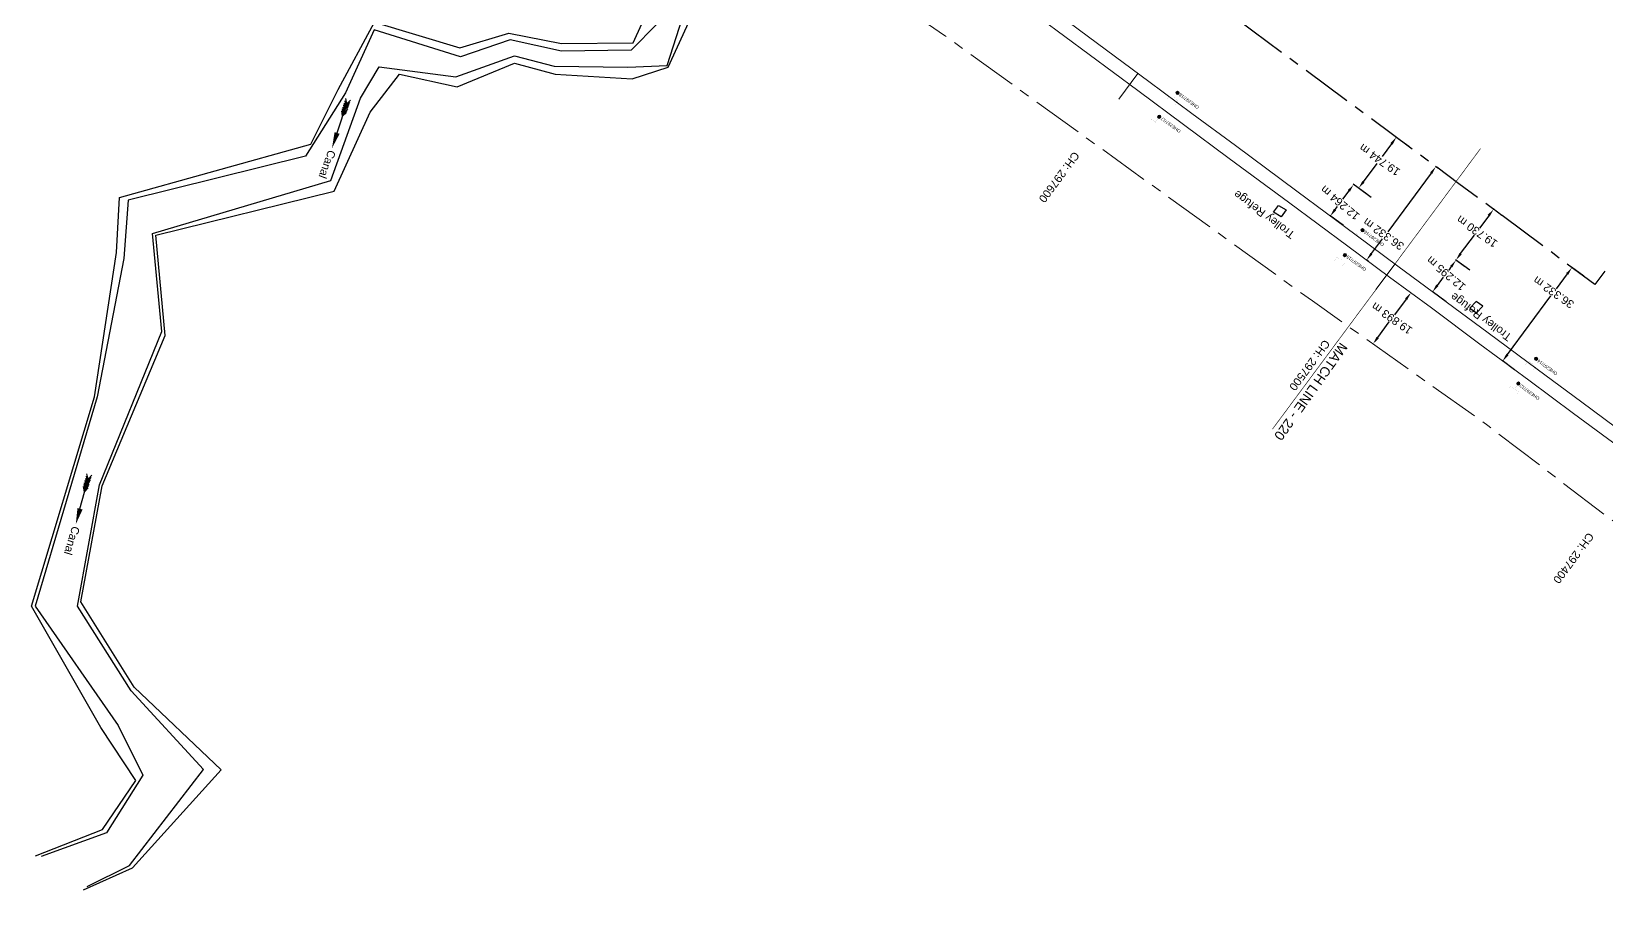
# Model space of a CAD drawing. Header units: metres. Extents: x 646303 to 662875, y 3366650 to 3378730.
# Drawn here: x 646383.5 to 646875.6, y 3378112.3 to 3378385.8 of the extents above; entities that cross this region are included whole.
import ezdxf
from ezdxf.enums import TextEntityAlignment as Align

# ---------------------------------------------------------------- set-up
doc = ezdxf.new("R2010")
doc.units = ezdxf.units.M
doc.header["$MEASUREMENT"] = 0
doc.header["$PDMODE"] = 3
doc.header["$PDSIZE"] = 0.5
doc.linetypes.add('CENTER', pattern=[50.8, 31.75, -6.35, 6.35, -6.35])
doc.linetypes.add('PHANTOM2', pattern=[1.25, 0.625, -0.125, 0.125, -0.125, 0.125, -0.125])
for name, color, linetype, lineweight in [('BOUNDARY DIMENTION', 10, 'Continuous', 0), ('Existing Chainage', 7, 'Continuous', 0), ('Existing IR Track', 143, 'Continuous', 0), ('Existing Railway Boundary', 7, 'CENTER', 0), ('OHE MAST', 8, 'Continuous', 0), ('OHE MAST TEXT', 8, 'Continuous', 0)]:
    doc.layers.add(name, color=color, linetype=linetype, lineweight=lineweight)
for name, color, linetype in [('CANAL_BOTTOM', 5, 'Continuous'), ('CANAL_TOP', 5, 'Continuous'), ('DFCC Boundary', 6, 'CENTER'), ('Dimension', 10, 'Continuous'), ('MATCH LINE', 7, 'Continuous'), ('River Text', 5, 'Continuous'), ('TOPO_TEXT', 251, 'Continuous'), ('TROLLEY_STAND', 7, 'Continuous')]:
    doc.layers.add(name, color=color, linetype=linetype)
doc.styles.get("Standard").update_dxf_attribs({"font": 'arial.ttf'})
doc.styles.add('Style-Arial', font='arial.ttf')
doc.dimstyles.new('DIM', dxfattribs={"dimtxt": 2.5, "dimasz": 2.5, "dimexe": 0.18, "dimexo": 0.0625, "dimgap": 0.09, "dimtad": 0, "dimtih": 1, "dimtoh": 1, "dimdec": 3, "dimzin": 0, "dimdsep": 46, "dimtxsty": 'Standard', "dimcen": 0.09, "dimadec": 0, "dimazin": 0, "dimtfac": 1, "dimtdec": 3, "dimtofl": 0, "dimtmove": 0, "dimatfit": 3, "dimfxl": 1, "dimtolj": 1, "dimtzin": 0, "dimarcsym": 0})

# ---------------------------------------------------------------- blocks, each defined once
blk = doc.blocks.new('River A')
at = {"layer": 'River Text'}
for p, q in [((0.5, 20.3), (-3.1, 27.8, -1499.5)), ((0.5, 20.3), (4.5, 27.7, -1499.5)), ((0, 0), (-3.6, 7.5, -1499.5)), ((0.1, 6), (-3.5, 13.6, -1499.5)), ((0.1, 3.3), (-3.5, 10.8, -1499.5)), ((0.2, 9.9), (-3.4, 17.4, -1499.5)), ((0.3, 12.9), (-3.3, 20.5, -1499.5)), ((0.4, 16.4), (-3.2, 24, -1499.5)), ((0.5, 22.3), (0, 0)), ((0, 0), (4, 7.4, -1499.5)), ((0.1, 6), (4.1, 13.4, -1499.5)), ((0.1, 3.3), (4.1, 10.7, -1499.5)), ((0.2, 9.9), (4.2, 17.2, -1499.5)), ((0.3, 12.9), (4.3, 20.3, -1499.5)), ((0.4, 16.4), (4.4, 23.8, -1499.5))]:
    blk.add_line(p, q, dxfattribs=at)
blk.add_lwpolyline([(-0.7, -27.7), (0.5, 22.3)], dxfattribs=at)
blk.add_solid([(3.5, -27.8), (-1.3, -52.7), (-4.8, -27.6)], dxfattribs=at)
blk = doc.blocks.new('OHE MAST')
h = blk.add_hatch(color=256)
edge = h.paths.add_edge_path()
edge.add_arc((0, 0), 0.514, 0, 360)
at = {"const_width": 0.01, "flags": 128}
for points in [[(1.5, 3.5), (1.5, 2), (-1.5, 2), (-1.5, 3.5)], [(0, 2), (0, 0)]]:
    blk.add_lwpolyline(points, dxfattribs=at)
blk.add_circle((0, 0), 0.514)
blk = doc.blocks.new('*D7277')
at = {"layer": 'Defpoints', "color": 0, "transparency": 16777216}
for p in [(646832.91, 3378311.13), (646821.26, 3378304.45), (646825.59, 3378301.25)]:
    blk.add_point(p, dxfattribs=at)
at = {"layer": 'Dimension', "color": 0, "lineweight": -2, "transparency": 16777216}
for p, q in [((646832.86, 3378311.16), (646828.44, 3378314.44)), ((646822.75, 3378306.46), (646824.66, 3378309.04)), ((646827.1, 3378312.32), (646826.29, 3378311.24)), ((646825.54, 3378301.29), (646821.12, 3378304.56))]:
    blk.add_line(p, q, dxfattribs=at)
at = {"layer": 'Dimension', "color": 0, "transparency": 16777216}
for points in [[(646826.76, 3378312.57), (646827.43, 3378312.07), (646828.58, 3378314.33)], [(646822.42, 3378306.71), (646823.09, 3378306.21), (646821.26, 3378304.45)]]:
    blk.add_solid(points, dxfattribs=at)
at = {"layer": 'Dimension', "color": 0, "lineweight": 0, "transparency": 16777216, "insert": (646825.48, 3378310.14), "char_height": 2.5, "attachment_point": 5, "rotation": 140}
blk.add_mtext('\\A1;12.295 m', dxfattribs=at)
blk = doc.blocks.new('*D7278')
at = {"layer": 'Defpoints', "color": 0, "transparency": 16777216}
for p in [(646800.76, 3378334.92), (646789.31, 3378328.14), (646793.45, 3378325.07)]:
    blk.add_point(p, dxfattribs=at)
at = {"layer": 'Dimension', "color": 0, "lineweight": -2, "transparency": 16777216}
for p, q in [((646795.12, 3378335.99), (646793.16, 3378333.34)), ((646800.71, 3378334.96), (646796.47, 3378338.1)), ((646790.8, 3378330.15), (646791.53, 3378331.14)), ((646793.4, 3378325.11), (646789.17, 3378328.25))]:
    blk.add_line(p, q, dxfattribs=at)
at = {"layer": 'Dimension', "color": 0, "transparency": 16777216}
for points in [[(646794.79, 3378336.23), (646795.46, 3378335.74), (646796.61, 3378337.99)], [(646790.46, 3378330.4), (646791.13, 3378329.9), (646789.31, 3378328.14)]]:
    blk.add_solid(points, dxfattribs=at)
at = {"layer": 'Dimension', "color": 0, "lineweight": 0, "transparency": 16777216, "insert": (646792.34, 3378332.24), "char_height": 2.5, "attachment_point": 5, "rotation": 140}
blk.add_mtext('\\A1;12.264 m', dxfattribs=at)
blk = doc.blocks.new('*D7329')
at = {"layer": 'Defpoints', "color": 0, "linetype": 'ByBlock', "ltscale": 0.5, "transparency": 16777216}
for p in [(646814.48, 3378304.12), (646814.48, 3378304.12), (646802.63, 3378288.14)]:
    blk.add_point(p, dxfattribs=at)
at = {"layer": 'Existing Railway Boundary', "color": 0, "linetype": 'ByBlock', "lineweight": -2, "ltscale": 0.5, "transparency": 16777216}
for p, q in [((646814.42, 3378304.16), (646814.33, 3378304.23)), ((646812.99, 3378302.11), (646809.37, 3378297.23)), ((646804.12, 3378290.14), (646807.74, 3378295.03)), ((646802.58, 3378288.17), (646802.49, 3378288.24))]:
    blk.add_line(p, q, dxfattribs=at)
at = {"layer": 'Existing Railway Boundary', "color": 0, "linetype": 'ByBlock', "ltscale": 0.5, "transparency": 16777216}
for points in [[(646812.65, 3378302.36), (646813.32, 3378301.86), (646814.48, 3378304.12)], [(646803.79, 3378290.39), (646804.46, 3378289.9), (646802.63, 3378288.14)]]:
    blk.add_solid(points, dxfattribs=at)
at = {"layer": 'Existing Railway Boundary', "color": 0, "linetype": 'ByBlock', "ltscale": 0.5, "transparency": 16777216, "insert": (646808.55, 3378296.13), "char_height": 2.5, "attachment_point": 5, "rotation": 145}
blk.add_mtext('\\A1;19.893 m', dxfattribs=at)
blk = doc.blocks.new('*D7128')
at = {"layer": 'BOUNDARY DIMENTION', "color": 0, "lineweight": -2, "transparency": 16777216}
for p, q in [((646842.93, 3378328.26), (646840.14, 3378330.32)), ((646838.79, 3378328.21), (646835.95, 3378324.37)), ((646830.03, 3378316.37), (646834.33, 3378322.18)), ((646831.18, 3378312.4), (646828.39, 3378314.47))]:
    blk.add_line(p, q, dxfattribs=at)
at = {"layer": 'BOUNDARY DIMENTION', "color": 0, "transparency": 16777216}
for points in [[(646838.46, 3378328.46), (646839.13, 3378327.96), (646840.28, 3378330.22)], [(646829.69, 3378316.62), (646830.36, 3378316.12), (646828.54, 3378314.36)]]:
    blk.add_solid(points, dxfattribs=at)
at = {"layer": 'Defpoints', "color": 0, "transparency": 16777216}
for p in [(646840.28, 3378330.22), (646842.98, 3378328.22), (646831.23, 3378312.37)]:
    blk.add_point(p, dxfattribs=at)
at = {"layer": 'BOUNDARY DIMENTION', "color": 0, "transparency": 16777216, "insert": (646835.14, 3378323.27), "char_height": 2.5, "attachment_point": 5, "rotation": 145}
blk.add_mtext('\\A1;19.730 m', dxfattribs=at)
blk = doc.blocks.new('*D7129')
at = {"layer": 'BOUNDARY DIMENTION', "color": 0, "lineweight": -2, "transparency": 16777216}
for p, q in [((646808.44, 3378350.69), (646805.53, 3378346.76)), ((646813.83, 3378349.81), (646809.79, 3378352.81)), ((646799.67, 3378338.84), (646803.91, 3378344.56)), ((646802.08, 3378333.94), (646798.03, 3378336.94))]:
    blk.add_line(p, q, dxfattribs=at)
at = {"layer": 'BOUNDARY DIMENTION', "color": 0, "transparency": 16777216}
for points in [[(646808.11, 3378350.94), (646808.78, 3378350.44), (646809.93, 3378352.7)], [(646799.33, 3378339.09), (646800, 3378338.59), (646798.18, 3378336.83)]]:
    blk.add_solid(points, dxfattribs=at)
at = {"layer": 'Defpoints', "color": 0, "transparency": 16777216}
for p in [(646809.93, 3378352.7), (646813.88, 3378349.77), (646802.13, 3378333.91)]:
    blk.add_point(p, dxfattribs=at)
at = {"layer": 'BOUNDARY DIMENTION', "color": 0, "transparency": 16777216, "insert": (646804.72, 3378345.66), "char_height": 2.5, "attachment_point": 5, "rotation": 145}
blk.add_mtext('\\A1;19.744 m', dxfattribs=at)
blk = doc.blocks.new('*D7001')
at = {"layer": 'Defpoints', "color": 0, "linetype": 'Continuous', "ltscale": 0.5, "transparency": 16777216}
for p in [(646868.57, 3378309.24), (646843.17, 3378282.84), (646846.93, 3378280.06)]:
    blk.add_point(p, dxfattribs=at)
at = {"layer": 'DFCC Boundary', "color": 0, "linetype": 'Continuous', "lineweight": -2, "ltscale": 0.5, "transparency": 16777216}
for p, q in [((646863.33, 3378310.02), (646859.88, 3378305.37)), ((646868.52, 3378309.28), (646864.67, 3378312.13)), ((646844.66, 3378284.85), (646858.25, 3378303.18)), ((646846.88, 3378280.09), (646843.03, 3378282.95))]:
    blk.add_line(p, q, dxfattribs=at)
at = {"layer": 'DFCC Boundary', "color": 0, "linetype": 'Continuous', "ltscale": 0.5, "transparency": 16777216}
for points in [[(646862.99, 3378310.27), (646863.66, 3378309.77), (646864.82, 3378312.03)], [(646844.33, 3378285.1), (646845, 3378284.6), (646843.17, 3378282.84)]]:
    blk.add_solid(points, dxfattribs=at)
at = {"layer": 'DFCC Boundary', "color": 0, "linetype": 'Continuous', "ltscale": 0.5, "transparency": 16777216, "insert": (646859.07, 3378304.28), "char_height": 2.5, "attachment_point": 5, "rotation": 145}
blk.add_mtext('\\A1;36.332 m', dxfattribs=at)
blk = doc.blocks.new('*D7034')
at = {"layer": 'Defpoints', "color": 0, "linetype": 'Continuous', "ltscale": 0.5, "transparency": 16777216}
for p in [(646822.29, 3378343.55), (646822.96, 3378343.05), (646801.34, 3378313.85)]:
    blk.add_point(p, dxfattribs=at)
at = {"layer": 'DFCC Boundary', "color": 0, "linetype": 'Continuous', "lineweight": -2, "ltscale": 0.5, "transparency": 16777216}
for p, q in [((646822.91, 3378343.08), (646822.15, 3378343.65)), ((646820.8, 3378341.54), (646807.23, 3378323.22)), ((646802.15, 3378316.36), (646805.6, 3378321.02)), ((646801.29, 3378313.89), (646800.52, 3378314.46))]:
    blk.add_line(p, q, dxfattribs=at)
at = {"layer": 'DFCC Boundary', "color": 0, "linetype": 'Continuous', "ltscale": 0.5, "transparency": 16777216}
for points in [[(646820.47, 3378341.78), (646821.14, 3378341.29), (646822.29, 3378343.55)], [(646801.82, 3378316.61), (646802.49, 3378316.11), (646800.66, 3378314.35)]]:
    blk.add_solid(points, dxfattribs=at)
at = {"layer": 'DFCC Boundary', "color": 0, "linetype": 'Continuous', "ltscale": 0.5, "transparency": 16777216, "insert": (646805.93, 3378322.46), "char_height": 2.5, "attachment_point": 5, "rotation": 145}
blk.add_mtext('\\A1;36.332 m', dxfattribs=at)

msp = doc.modelspace()

# ---------------------------------------------------------------- linework, layer by layer
at = {"layer": 'CANAL_BOTTOM', "linetype": 'Continuous'}
for points in [[(646610.4374, 3378444.8058, 264.0634), (646604.249, 3378436.516, 263.825), (646596.28, 3378425.841, 263.518), (646582.005, 3378400.861, 263.511), (646579.119, 3378388.255, 263.642), (646570.867, 3378379.925, 263.874), (646549.149, 3378379.614, 262.795), (646533.117, 3378383.138, 263.112), (646517.569, 3378377.858, 263.177), (646490.583, 3378386.293, 263.943), (646481.587, 3378366.658, 263.867), (646469.095, 3378346.874, 263.688), (646469.095, 3378346.874, 263.688)], [(646477.074, 3378339.189, 263.786), (646477.074, 3378339.189, 263.786), (646477.074, 3378339.189, 263.786), (646486.325, 3378364.963, 263.961), (646492.198, 3378374.703, 264.366), (646516.13, 3378371.63, 263.65), (646534.427, 3378378.133, 263.651), (646546.841, 3378374.976, 263.555), (646569.845, 3378374.633, 263.644), (646582.077, 3378375.154, 264.112), (646592.794, 3378408.264, 263.473), (646600.698, 3378421.122, 263.586), (646608.398, 3378431.685, 263.815), (646614.5864, 3378439.9748, 264.0534)], [(646469.095, 3378346.874, 263.688), (646413.6854, 3378333.0288, 262.57), (646412.392, 3378314.822, 262.637), (646404.039, 3378271.586, 263.296), (646384.629, 3378206.241, 263.445), (646410.597, 3378168.871, 263.295), (646418.281, 3378153.377, 263.297), (646406.985, 3378135.392, 262.525), (646386.528, 3378127.925, 264.325)], [(646400.958, 3378118.623, 264.752), (646414.189, 3378125.141, 262.92), (646437.3036, 3378155.2052, 263.393), (646414.657, 3378179.764, 263.213), (646397.948, 3378206.233, 263.114), (646404.724, 3378244.137, 263.444), (646424.233, 3378292.008, 263.483), (646421.294, 3378322.633, 263.416), (646477.074, 3378339.189, 263.786)]]:
    msp.add_polyline3d(points, dxfattribs=at)
at = {"layer": 'CANAL_TOP', "linetype": 'Continuous'}
for points in [[(646470.769, 3378350.548, 264.754), (646470.769, 3378350.548, 264.754), (646479.342, 3378367.616, 264.936), (646490.7396, 3378388.6844, 264.986), (646517.398, 3378380.714, 265.035), (646532.691, 3378385.295, 265.204), (646549.112, 3378382.067, 265.121), (646571.458, 3378382.27, 265.124), (646574.165, 3378388.183, 265.078), (646579.082, 3378405.734, 265.131), (646590.507, 3378428.609, 265.041), (646603.137, 3378438.09, 264.472), (646605.941, 3378449.641, 265.491)], [(646478.049, 3378335.921, 265.185), (646478.049, 3378335.921, 265.185), (646478.049, 3378335.921, 265.185), (646489.318, 3378360.608, 265.143), (646498.515, 3378372.464, 265.342), (646516.509, 3378368.525, 265.187), (646534.474, 3378375.856, 265.195), (646547.158, 3378372.487, 265.209), (646571.173, 3378370.95, 265.431), (646582.4, 3378374.655, 265.336), (646595.269, 3378402.658, 264.992), (646602.773, 3378419.006, 265.277), (646611.526, 3378428.932, 264.556), (646623.204, 3378436.668, 265.378)], [(646384.754, 3378128.189, 265.722), (646405.755, 3378136.447, 265.393), (646416.157, 3378151.702, 264.797), (646405.168, 3378168.292, 264.814), (646383.53, 3378206.245, 265.29), (646403.191, 3378271.667, 265.055), (646410.088, 3378316.697, 265.485), (646411.0466, 3378333.9557, 265.418), (646470.769, 3378350.548, 264.754)], [(646399.818, 3378117.578, 266.197), (646415.089, 3378124.447, 265.079), (646442.742, 3378155.081, 265.09), (646415.585, 3378180.841, 264.74), (646398.979, 3378207.523, 265.016), (646405.579, 3378243.848, 265.185), (646425.239, 3378290.755, 265.117), (646422.365, 3378322.121, 265.098), (646478.049, 3378335.921, 265.185)]]:
    msp.add_polyline3d(points, dxfattribs=at)
at = {"layer": 'DFCC Boundary', "ltscale": 0.5, "flags": 128}
msp.add_lwpolyline([(646875.0411, 3378310.8453), (646871.9768, 3378306.7154), (646857.6906, 3378317.3097), (646842.4987, 3378328.5757), (646829.4744, 3378338.2236), (646816.447, 3378347.8736), (646797.8966, 3378361.6071), (646779.3579, 3378375.3319), (646765.0848, 3378385.9165), (646750.8259, 3378396.4907), (646735.6386, 3378407.7528), (646720.4337, 3378419.0279), (646705.3956, 3378430.1759), (646690.3891, 3378441.3004), (646677.5588, 3378450.8237), (646664.7425, 3378460.3366), (646650.3835, 3378470.9768), (646636.0449, 3378481.6019), (646621.0765, 3378492.7216), (646606.0338, 3378503.8964), (646591.9859, 3378514.2924), (646577.9723, 3378524.663), (646563.4167, 3378535.4471), (646540.1992, 3378552.6504), (646534.0848, 3378557.1787), (646519.3577, 3378568.0855), (646501.5255, 3378581.3187), (646490.5078, 3378589.4949), (646474.8972, 3378601.0544), (646466.138, 3378607.5344), (646427.4315, 3378637.1201)], dxfattribs=at)
at = {"layer": 'Existing Chainage', "color": 0, "linetype": 'Continuous', "lineweight": 13, "flags": 128}
for points in [[(646723.205, 3378364.6543), (646729.1634, 3378372.6853)], [(646803.5629, 3378305.129), (646809.5187, 3378313.162)]]:
    msp.add_lwpolyline(points, dxfattribs=at)
at = {"layer": 'Existing IR Track', "flags": 128}
for points in [[(646701.2177, 3378393.4189), (646716.5698, 3378382.0288), (646732.6167, 3378370.1232), (646746.022, 3378360.2021), (646759.6489, 3378350.1171), (646778.8624, 3378335.8816), (646797.3931, 3378322.1521), (646810.4216, 3378312.4925), (646823.5015, 3378302.7949), (646838.6226, 3378291.588), (646853.9431, 3378280.2334), (646867.8791, 3378269.9179), (646882.0615, 3378259.4199)], [(646698.7971, 3378389.8411), (646713.9976, 3378378.5692), (646729.1849, 3378367.3071), (646743.4431, 3378356.7335), (646757.7162, 3378346.1488), (646776.2785, 3378332.4065), (646794.8289, 3378318.6731), (646807.8483, 3378309.0289), (646820.8725, 3378299.3811), (646836.049, 3378288.1266), (646851.3024, 3378276.815), (646865.3036, 3378266.4525), (646879.4231, 3378256.0027)]]:
    msp.add_lwpolyline(points, dxfattribs=at)
at = {"layer": 'Existing Railway Boundary', "ltscale": 0.5, "flags": 128}
msp.add_lwpolyline([(646392.1468, 3378591.2261), (646396.278, 3378587.827), (646429.651, 3378563.418), (646508.624, 3378505.748), (646567.005, 3378462.112), (646623.834, 3378415.482), (646669.109, 3378384.322), (646783.715, 3378301.571), (646838.51, 3378262.658), (646952.965, 3378175.311), (647008.322, 3378137.109), (647042.48, 3378108.182), (647061.492, 3378093.308), (647116.071, 3378054.446), (647172.63, 3378010.839), (647203.302, 3377988.485), (647278.805, 3377934.138), (647286.816, 3377929.324), (647322.757, 3377901.879), (647327.453, 3377897.612), (647377.707, 3377860.589), (647378.814, 3377859.734), (647437.901, 3377816.941), (647606.644, 3377691.844), (647666.769, 3377648.092), (647794.937, 3377549.687), (647975.1074, 3377413.5011), (647977.8017, 3377417.0657), (648027.4338, 3377380.0062), (648110.3973, 3377319.5954), (648183.2081, 3377266.1501), (648191.8776, 3377258.0726), (648269.3864, 3377190.3732), (648349.8663, 3377128.7481), (648429.2911, 3377068.0894), (648510.0332, 3377005.89), (648593.7861, 3376946.3385), (648703.2639, 3376868.3893), (648785.9497, 3376807.1919), (648843.0976, 3376764.9217), (648884.3359, 3376734.4192), (648925.4213, 3376703.4942), (649003.8619, 3376641.5777), (649085.6243, 3376580.268), (649160.7342, 3376521.6531), (649159.399, 3376518.699), (649597.03, 3376195.673), (649628.576, 3376173.111), (649858.736, 3376011.074), (649859.639, 3376011.308), (649903.9096, 3375976.0332), (649983.9778, 3375912.8788), (650064.087, 3375849.8458), (650145.5828, 3375789.5147), (650203.6992, 3375747.6273), (650229.1146, 3375729.8999), (650311.1336, 3375670.8996), (650393.4676, 3375613.5658), (650474.1888, 3375553.4634), (650558.5306, 3375491.2802), (650640.5125, 3375430.4873), (650721.5874, 3375369.5602), (650805.2992, 3375310.9776), (650888.8131, 3375251.7425), (650970.5637, 3375191.0218), (650979.148, 3375182.473), (651022.914, 3375150.971), (651049.438, 3375131.658), (651080.6121, 3375108.7365), (651121.6394, 3375080.124), (651162.5065, 3375051.934), (651219.8827, 3375012.3945), (651276.5566, 3374969.1448), (651325.3169, 3374928.7321), (651378.6731, 3374889.2566), (651430.8267, 3374849.9676), (651482.8933, 3374810.1206), (651533.9278, 3374772.1437), (651588.1143, 3374733.5561), (651641.577, 3374695.4503), (651693.877, 3374656.8656), (651742.5416, 3374622.3281)], dxfattribs=at)
at = {"layer": 'MATCH LINE', "linetype": 'PHANTOM2', "ltscale": 15, "const_width": 0.2}
msp.add_lwpolyline([(646836.2522, 3378349.2194), (646771.2572, 3378261.5559)], dxfattribs=at)
at = {"layer": 'TROLLEY_STAND', "linetype": 'Continuous'}
for points in [[(646773.956, 3378327.901, 267.542), (646771.531, 3378329.297, 267.503), (646773.127, 3378331.396, 267.576), (646775.535, 3378330.017, 267.614)], [(646834.986, 3378297.821, 267.654), (646836.961, 3378299.909, 267.556), (646834.915, 3378301.425, 267.644), (646832.9388, 3378299.3358, 267.644)]]:
    msp.add_polyline3d(points, close=True, dxfattribs=at)

# ---------------------------------------------------------------- block references
at = {"layer": 'OHE MAST', "color": 2, "rotation": 143.3908318566117}
for p in [(646741.585, 3378366.597), (646735.877, 3378359.146), (646799.371, 3378323.679), (646793.865, 3378315.935), (646853.61, 3378283.534), (646848.053, 3378275.769)]:
    msp.add_blockref('OHE MAST', p, dxfattribs=at)
at = {"layer": 'River Text', "xscale": 0.2, "yscale": 0.2, "zscale": 0.2}
for p, rotation in [((646480.7448, 3378359.3269, 65.7813), 342.9961720684321), ((646400.1376, 3378241.9773), 346.1731018985585)]:
    msp.add_blockref('River A', p, dxfattribs=dict(at, rotation=rotation))

# ---------------------------------------------------------------- texts
at = {"layer": 'Existing Chainage', "color": 0, "linetype": 'Continuous', "lineweight": 0, "char_height": 2.5, "attachment_point": 6, "line_spacing_factor": 0.6, "style": 'Style-Arial'}
for s, insert, rotation in [('CH: 297600', (646699.0366, 3378332.7784), 233.427326), ('CH: 297500', (646777.292, 3378274.005), 233.446219), ('CH: 297400', (646859.7382, 3378213.7231), 233.424958)]:
    msp.add_mtext(s, dxfattribs=dict(at, insert=insert, rotation=rotation))
at = {"layer": 'MATCH LINE', "linetype": 'Continuous'}
msp.add_text('MATCH LINE - 220', height=3, rotation=234.693137, dxfattribs=at).set_placement((646792.4384, 3378288.8552))
at = {"layer": 'OHE MAST TEXT'}
for s, p in [('OHE297/18', (646745.1523, 3378364.0325)), ('OHE297/17', (646739.4443, 3378356.5815)), ('OHE297/16', (646802.9364, 3378321.1162)), ('OHE297/15', (646797.4304, 3378313.3722)), ('OHE297/14', (646857.1151, 3378280.8292)), ('OHE297/13', (646851.5581, 3378273.0642))]:
    msp.add_text(s, height=1, rotation=144, dxfattribs=at).set_placement(p, align=Align.MIDDLE_CENTER)
at = {"layer": 'TOPO_TEXT', "color": 5}
for rotation, p in [(249.888606, (646476.3207, 3378348.988)), (253.065536, (646396.2932, 3378231.4092))]:
    msp.add_text('Canal', height=2.5, rotation=rotation, dxfattribs=at).set_placement(p)
at = {"layer": 'TOPO_TEXT'}
for p in [(646778.5145, 3378322.7938), (646846.2281, 3378290.8212)]:
    msp.add_text('Trolley Refuge', height=2.5, rotation=143.499627, dxfattribs=at).set_placement(p)

# ---------------------------------------------------------------- dimensions: what is measured, and where the dimension line sits
at = {"layer": 'BOUNDARY DIMENTION'}
for base, p1, p2, picture, middle in [((646809.9314, 3378352.699), (646802.1302, 3378333.9063), (646813.8826, 3378349.7721), '*D7129', (646804.719, 3378345.6622)), ((646840.2825, 3378330.2169), (646831.2325, 3378312.3667), (646842.9766, 3378328.2212), '*D7128', (646835.1403, 3378323.2749))]:
    dim = msp.add_linear_dim(base=base, p1=p1, p2=p2, angle=53.471145, dimstyle='DIM', override={"dimpost": ' m'}, dxfattribs=at)
    dim.commit()
    dim.dimension.update_dxf_attribs({"geometry": picture, "text_midpoint": middle, "dimtype": 129, "text_rotation": 145})
at = {"layer": 'DFCC Boundary', "linetype": 'Continuous', "ltscale": 0.5}
for base, p1, p2, angle, picture, middle in [((646822.2903, 3378343.5452), (646801.3386, 3378313.851), (646822.9647, 3378343.0456), 53.470577, '*D7034', (646805.9281, 3378322.4594)), ((646843.1743, 3378282.8426), (646868.5729, 3378309.2396), (646846.9314, 3378280.0564), 233.440193, '*D7001', (646859.0682, 3378304.2752))]:
    dim = msp.add_linear_dim(base=base, p1=p1, p2=p2, angle=angle, dimstyle='DIM', override={"dimpost": ' m', "dimtmove": 2}, dxfattribs=at)
    dim.commit()
    dim.dimension.update_dxf_attribs({"geometry": picture, "text_midpoint": middle, "dimtype": 129, "text_rotation": 145})
at = {"layer": 'Dimension', "color": 10, "lineweight": 0}
for base, p1, p2, angle, picture, middle in [((646789.3104, 3378328.1406), (646800.7557, 3378334.9236), (646793.455, 3378325.0698), 233.464936, '*D7278', (646792.3445, 3378332.2358)), ((646821.2631, 3378304.4538), (646832.9073, 3378311.1271), (646825.5866, 3378301.2495), 233.456278, '*D7277', (646825.4761, 3378310.1383))]:
    dim = msp.add_linear_dim(base=base, p1=p1, p2=p2, angle=angle, dimstyle='DIM', override={"dimpost": ' m'}, dxfattribs=at)
    dim.commit()
    dim.dimension.update_dxf_attribs({"geometry": picture, "text_midpoint": middle, "dimtype": 129, "text_rotation": 140})
at = {"layer": 'Existing Railway Boundary', "linetype": 'ByBlock', "ltscale": 0.5}
dim = msp.add_aligned_dim(p1=(646802.6344, 3378288.1353), p2=(646814.4752, 3378304.12), distance=0, dimstyle='DIM', override={"dimpost": ' m', "dimtmove": 2}, dxfattribs=at)
dim.commit()
dim.dimension.update_dxf_attribs({"geometry": '*D7329', "text_midpoint": (646808.5548, 3378296.1276), "text_rotation": 145})

doc.saveas('drawing.dxf')
